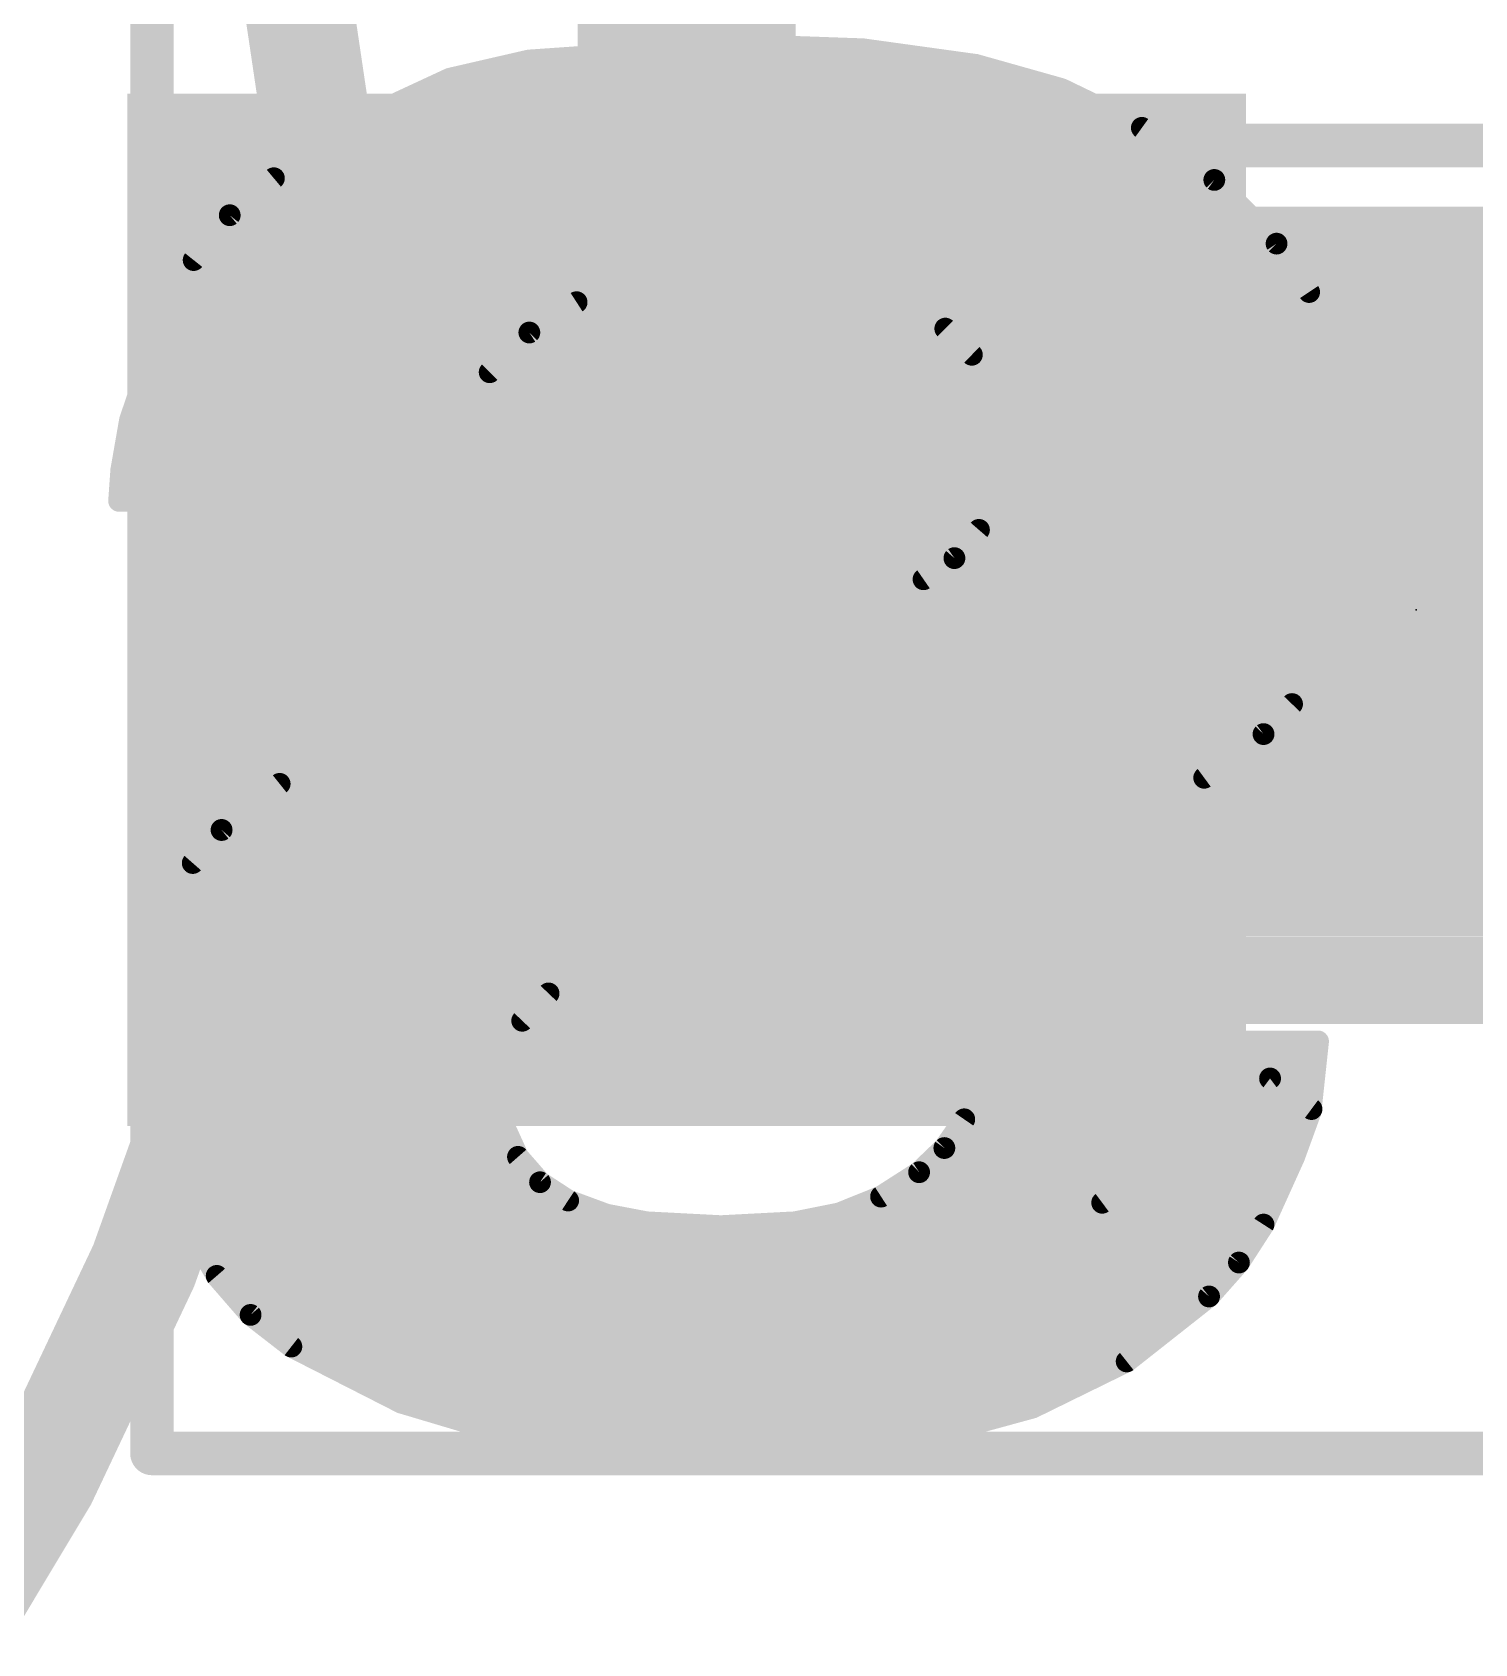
# Model space of a CAD drawing. Extents: x -34 to 73, y -15 to 16.
# Drawn here: x 4.991 to 6.672, y 11.19 to 13.068 of the extents above; entities that cross this region are included whole.
import ezdxf

# ---------------------------------------------------------------- set-up
doc = ezdxf.new("R2010")
doc.units = 0
for name, color, linetype in [('1', 12, 'CONTINUOUS'), ('21', 41, 'CONTINUOUS'), ('22', 40, 'CONTINUOUS'), ('23', 53, 'CONTINUOUS'), ('29', 253, 'CONTINUOUS'), ('31', 253, 'CONTINUOUS'), ('35', 253, 'CONTINUOUS'), ('39', 12, 'CONTINUOUS'), ('51', 53, 'CONTINUOUS')]:
    doc.layers.add(name, color=color, linetype=linetype)

# ---------------------------------------------------------------- blocks, each defined once
blk = doc.blocks.new('RECT')
blk.add_solid([(-0.5, -0.5), (0.5, -0.5), (-0.5, 0.5), (0.5, 0.5)])

msp = doc.modelspace()

# ---------------------------------------------------------------- linework, layer by layer
at = {"layer": '1', "const_width": 0.254}
msp.add_lwpolyline([(5.754, 13.9192), (5.754, 12.3952)], dxfattribs=at)
at = {"layer": '1', "const_width": 0.127}
msp.add_lwpolyline([(5.6905, 12.3952, 1), (5.8175, 12.3952)], format="xyb", dxfattribs=at)
at = {"layer": '22', "const_width": 0.0254}
for points in [[(5.5702, 13.0353), (5.8268, 13.0531)], [(5.8268, 13.0531), (5.9594, 13.0484)], [(5.9594, 13.0484), (6.0909, 13.0302)], [(5.4781, 13.0141), (5.5702, 13.0353)], [(5.5481, 13.0302), (6.0909, 13.0302)], [(6.0909, 13.0302), (6.1909, 13.002)], [(5.3924, 12.9743), (5.4781, 13.0141)], [(5.4581, 13.0048), (6.1808, 13.0048)], [(6.1909, 13.002), (6.2844, 12.9568)], [(5.273, 12.8981), (5.3924, 12.9743)], [(5.4034, 12.9794), (6.2376, 12.9794)], [(5.3606, 12.954), (6.2884, 12.954)], [(6.2844, 12.9568), (6.3688, 12.8962)], [(5.3208, 12.9286), (6.3237, 12.9286)], [(5.0927, 12.5222), (5.8064, 12.8981)], [(5.2215, 12.8551), (5.273, 12.8981)], [(5.281, 12.9032), (6.3591, 12.9032)], [(5.8064, 12.8981), (6.2179, 12.8067)], [(6.3688, 12.8962), (6.4414, 12.8219)], [(5.8166, 12.8803), (5.0927, 12.5222)], [(5.2487, 12.8778), (5.8115, 12.8778)], [(5.7679, 12.8778), (5.8978, 12.8778)], [(6.2103, 12.7914), (5.8166, 12.8803)], [(5.8277, 12.8778), (6.3868, 12.8778)], [(5.1795, 12.8027), (5.2215, 12.8551)], [(5.2194, 12.8524), (5.7602, 12.8524)], [(5.7196, 12.8524), (6.0122, 12.8524)], [(5.9402, 12.8524), (6.4116, 12.8524)], [(5.199, 12.827), (5.7089, 12.827)], [(5.6714, 12.827), (6.1265, 12.827)], [(6.0526, 12.827), (6.4364, 12.827)], [(6.4414, 12.8219), (6.4793, 12.7655)], [(5.1486, 12.7432), (5.1795, 12.8027)], [(5.1789, 12.8016), (5.6575, 12.8016)], [(5.6232, 12.8016), (6.2196, 12.8016)], [(6.1651, 12.8016), (6.455, 12.8016)], [(6.2179, 12.8067), (6.3297, 12.4739)], [(5.1657, 12.7762), (5.6062, 12.7762)], [(5.575, 12.7762), (5.6871, 12.7762)], [(5.6871, 12.7762), (5.6258, 12.7536)], [(5.7455, 12.7838), (5.6871, 12.7762)], [(5.8801, 12.7838), (5.7455, 12.7838)], [(5.9424, 12.7762), (5.8801, 12.7838)], [(5.9423, 12.7762), (6.2281, 12.7762)], [(6.0018, 12.7556), (5.9424, 12.7762)], [(6.3195, 12.4663), (6.2103, 12.7914)], [(6.2154, 12.7762), (6.4721, 12.7762)], [(6.4793, 12.7655), (6.5059, 12.7029)], [(5.1054, 12.6162), (5.1486, 12.7432)], [(5.1525, 12.7508), (5.5548, 12.7508)], [(5.5267, 12.7508), (5.6214, 12.7508)], [(5.6258, 12.7536), (5.5707, 12.7184)], [(6.0554, 12.7229), (6.0018, 12.7556)], [(6.0096, 12.7508), (6.2367, 12.7508)], [(6.2239, 12.7508), (6.4856, 12.7508)], [(5.1425, 12.7254), (5.5035, 12.7254)], [(5.4785, 12.7254), (5.5817, 12.7254)], [(6.0513, 12.7254), (6.2452, 12.7254)], [(6.0863, 12.6924), (6.0554, 12.7229)], [(6.2325, 12.7254), (6.4964, 12.7254)], [(5.5707, 12.7184), (5.5245, 12.6721)], [(6.5059, 12.7029), (6.5202, 12.6365)], [(5.1339, 12.7), (5.4521, 12.7)], [(5.4303, 12.7), (5.5524, 12.7)], [(6.0786, 12.7), (6.2537, 12.7)], [(6.1088, 12.6552), (6.0863, 12.6924)], [(6.241, 12.7), (6.5065, 12.7)], [(5.1253, 12.6746), (5.4008, 12.6746)], [(5.3821, 12.6746), (5.527, 12.6746)], [(5.5245, 12.6721), (5.4974, 12.6281)], [(6.0971, 12.6746), (6.2623, 12.6746)], [(6.2495, 12.6746), (6.512, 12.6746)], [(5.1166, 12.6492), (5.3494, 12.6492)], [(5.3338, 12.6492), (5.5104, 12.6492)], [(6.1214, 12.6136), (6.1088, 12.6552)], [(6.1106, 12.6492), (6.2708, 12.6492)], [(6.2581, 12.6492), (6.5175, 12.6492)], [(5.4974, 12.6281), (5.4818, 12.5789)], [(6.5202, 12.6365), (6.5278, 12.5324)], [(5.0952, 12.5578), (5.1054, 12.6162)], [(5.108, 12.6238), (5.2981, 12.6238)], [(5.2856, 12.6238), (5.496, 12.6238)], [(6.1183, 12.6238), (6.2793, 12.6238)], [(6.1232, 12.57), (6.1214, 12.6136)], [(6.2666, 12.6238), (6.5211, 12.6238)], [(5.1023, 12.5984), (5.2467, 12.5984)], [(5.2374, 12.5984), (5.488, 12.5984)], [(6.122, 12.5984), (6.2879, 12.5984)], [(6.2751, 12.5984), (6.523, 12.5984)], [(5.0979, 12.573), (5.1954, 12.573)], [(5.1892, 12.573), (5.4815, 12.573)], [(5.4818, 12.5789), (5.4788, 12.5273)], [(6.1141, 12.5274), (6.1232, 12.57)], [(6.1231, 12.573), (6.2964, 12.573)], [(6.2837, 12.573), (6.5248, 12.573)], [(5.0927, 12.5222), (5.0952, 12.5578)], [(5.0945, 12.5476), (5.144, 12.5476)], [(5.1409, 12.5476), (5.48, 12.5476)], [(6.1185, 12.5476), (6.3049, 12.5476)], [(6.2922, 12.5476), (6.5267, 12.5476)], [(6.5278, 12.5324), (6.5184, 12.4269)], [(5.4788, 12.5222), (5.0927, 12.5222)], [(5.0927, 12.5222), (5.4788, 12.5222)], [(5.4788, 12.5273), (5.4788, 12.5222)], [(6.0946, 12.4884), (6.1141, 12.5274)], [(6.1115, 12.5222), (6.3135, 12.5222)], [(6.3007, 12.5222), (6.5269, 12.5222)], [(6.0988, 12.4968), (6.322, 12.4968)], [(6.3093, 12.4968), (6.5246, 12.4968)], [(6.066, 12.4555), (6.0946, 12.4884)], [(5.8953, 12.2352), (6.3195, 12.4663)], [(6.0799, 12.4714), (6.3284, 12.4714)], [(6.3297, 12.4739), (6.3119, 12.4384)], [(6.3178, 12.4714), (6.5224, 12.4714)], [(6.3119, 12.4384), (5.4864, 11.9583)], [(6.03, 12.4308), (6.066, 12.4555)], [(6.0522, 12.446), (6.3157, 12.446)], [(6.2822, 12.446), (6.5201, 12.446)], [(5.9173, 12.3829), (6.03, 12.4308)], [(6.006, 12.4206), (6.2813, 12.4206)], [(6.2356, 12.4206), (6.5162, 12.4206)], [(6.5184, 12.4269), (6.4846, 12.3266)], [(5.7988, 12.352), (5.9173, 12.3829)], [(5.9462, 12.3952), (6.2376, 12.3952)], [(6.189, 12.3952), (6.5077, 12.3952)], [(5.867, 12.3698), (6.1939, 12.3698)], [(6.1424, 12.3698), (6.4991, 12.3698)], [(5.4356, 12.2657), (5.7988, 12.352)], [(5.7668, 12.3444), (6.1503, 12.3444)], [(6.0957, 12.3444), (6.4906, 12.3444)], [(6.4846, 12.3266), (6.4594, 12.2854)], [(5.6599, 12.319), (6.1066, 12.319)], [(6.0491, 12.319), (6.48, 12.319)], [(5.553, 12.2936), (6.0629, 12.2936)], [(6.0025, 12.2936), (6.4644, 12.2936)], [(6.4594, 12.2854), (6.4262, 12.2504)], [(5.3548, 12.2351), (5.4356, 12.2657)], [(5.4461, 12.2682), (6.0193, 12.2682)], [(5.9559, 12.2682), (6.4431, 12.2682)], [(6.4262, 12.2504), (6.3571, 12.1995)], [(5.2797, 12.1925), (5.3548, 12.2351)], [(5.3751, 12.2428), (5.9756, 12.2428)], [(5.4559, 11.9736), (5.8953, 12.2352)], [(5.9093, 12.2428), (6.4159, 12.2428)], [(5.3236, 12.2174), (5.9319, 12.2174)], [(5.8654, 12.2174), (6.3814, 12.2174)], [(6.3571, 12.1995), (6.2814, 12.159)], [(5.2121, 12.1387), (5.2797, 12.1925)], [(5.2791, 12.192), (5.8882, 12.192)], [(5.8227, 12.192), (6.343, 12.192)], [(5.2472, 12.1666), (5.8446, 12.1666)], [(5.7801, 12.1666), (6.2956, 12.1666)], [(6.2814, 12.159), (6.1159, 12.098)], [(5.1785, 12.1002), (5.2121, 12.1387)], [(5.2152, 12.1412), (5.8009, 12.1412)], [(5.7374, 12.1412), (6.2331, 12.1412)], [(5.1535, 12.0555), (5.1785, 12.1002)], [(5.1921, 12.1158), (5.7572, 12.1158)], [(5.6947, 12.1158), (6.1641, 12.1158)], [(5.173, 12.0904), (5.7135, 12.0904)], [(5.6521, 12.0904), (6.0814, 12.0904)], [(6.1159, 12.098), (5.9436, 12.0599)], [(5.1588, 12.065), (5.6699, 12.065)], [(5.6094, 12.065), (5.9667, 12.065)], [(5.1384, 12.0066), (5.1535, 12.0555)], [(5.9436, 12.0599), (5.7404, 12.0193)], [(5.1486, 12.0396), (5.6262, 12.0396)], [(5.5668, 12.0396), (5.842, 12.0396)], [(5.1278, 11.893), (5.1384, 12.0066)], [(5.1408, 12.0142), (5.5825, 12.0142)], [(5.5241, 12.0142), (5.7263, 12.0142)], [(5.7404, 12.0193), (5.6631, 11.9913)], [(5.1367, 11.9888), (5.5388, 11.9888)], [(5.4814, 11.9888), (5.659, 11.9888)], [(5.6631, 11.9913), (5.5931, 11.9482)], [(5.4026, 11.6688), (5.4559, 11.9736)], [(5.1344, 11.9634), (5.4952, 11.9634)], [(5.4864, 11.9583), (5.4381, 11.684)], [(5.4541, 11.9634), (5.6178, 11.9634)], [(5.132, 11.938), (5.4828, 11.938)], [(5.4497, 11.938), (5.5833, 11.938)], [(5.5931, 11.9482), (5.5624, 11.9164)], [(5.1296, 11.9126), (5.4784, 11.9126)], [(5.4452, 11.9126), (5.5605, 11.9126)], [(5.5624, 11.9164), (5.5423, 11.877)], [(5.1407, 11.7796), (5.1278, 11.893)], [(5.1285, 11.8872), (5.4739, 11.8872)], [(5.4408, 11.8872), (5.5475, 11.8872)], [(5.5423, 11.877), (5.5352, 11.8363)], [(6.0995, 11.8653), (6.1011, 11.8923)], [(6.1008, 11.8872), (6.4892, 11.8872)], [(6.1011, 11.8923), (6.4897, 11.8923)], [(6.4897, 11.8923), (6.4821, 11.8212)], [(5.1314, 11.8618), (5.4694, 11.8618)], [(5.4363, 11.8618), (5.5396, 11.8618)], [(6.0935, 11.8389), (6.0995, 11.8653)], [(6.0987, 11.8618), (6.4864, 11.8618)], [(6.0775, 11.8015), (6.0935, 11.8389)], [(6.2382, 11.7043), (6.4338, 11.8491)], [(6.4338, 11.8491), (6.4821, 11.8135)], [(5.1343, 11.8364), (5.4649, 11.8364)], [(5.4319, 11.8364), (5.5352, 11.8364)], [(5.5352, 11.8363), (5.5404, 11.7953)], [(6.0924, 11.8364), (6.4837, 11.8364)], [(6.4821, 11.8212), (6.2763, 11.6916)], [(6.4166, 11.8364), (6.451, 11.8364)], [(5.1371, 11.811), (5.4605, 11.811)], [(5.4275, 11.811), (5.5384, 11.811)], [(6.0543, 11.7681), (6.0775, 11.8015)], [(6.0815, 11.811), (6.4659, 11.811)], [(6.3823, 11.811), (6.4812, 11.811)], [(6.4821, 11.8135), (6.4618, 11.7577)], [(5.14, 11.7856), (5.456, 11.7856)], [(5.423, 11.7856), (5.5448, 11.7856)], [(5.5404, 11.7953), (5.5575, 11.7577)], [(6.0664, 11.7856), (6.4256, 11.7856)], [(6.348, 11.7856), (6.472, 11.7856)], [(5.1765, 11.6713), (5.1407, 11.7796)], [(6.0249, 11.7399), (6.0543, 11.7681)], [(5.1471, 11.7602), (5.4515, 11.7602)], [(5.4186, 11.7602), (5.5564, 11.7602)], [(5.5575, 11.7577), (5.5832, 11.7282)], [(6.0461, 11.7602), (6.3852, 11.7602)], [(6.3137, 11.7602), (6.4627, 11.7602)], [(6.4618, 11.7577), (6.4262, 11.6789)], [(5.1555, 11.7348), (5.447, 11.7348)], [(5.4141, 11.7348), (5.5774, 11.7348)], [(5.5832, 11.7282), (5.6159, 11.7069)], [(5.9806, 11.7115), (6.0249, 11.7399)], [(6.0169, 11.7348), (6.3449, 11.7348)], [(6.2794, 11.7348), (6.4515, 11.7348)], [(5.1639, 11.7094), (5.4426, 11.7094)], [(5.4097, 11.7094), (5.6121, 11.7094)], [(5.6159, 11.7069), (5.6606, 11.6904)], [(5.9317, 11.6918), (5.9806, 11.7115)], [(5.9754, 11.7094), (6.3046, 11.7094)], [(6.2451, 11.7094), (6.44, 11.7094)], [(5.6606, 11.6904), (5.7074, 11.6815)], [(5.8166, 11.5697), (6.2382, 11.7043)], [(6.2763, 11.6916), (5.8217, 11.5595)], [(5.8801, 11.6815), (5.9317, 11.6918)], [(5.1723, 11.684), (5.4381, 11.684)], [(5.2064, 11.6191), (5.1765, 11.6713)], [(5.8217, 11.5595), (5.4026, 11.6688)], [(5.4053, 11.684), (5.6942, 11.684)], [(5.4381, 11.684), (5.8166, 11.5697)], [(5.7074, 11.6815), (5.7938, 11.677)], [(5.7938, 11.677), (5.8801, 11.6815)], [(5.8926, 11.684), (6.2501, 11.684)], [(6.1746, 11.684), (6.4285, 11.684)], [(6.4262, 11.6789), (6.3976, 11.6346)], [(5.1838, 11.6586), (5.5222, 11.6586)], [(5.4417, 11.6586), (6.1627, 11.6586)], [(6.0951, 11.6586), (6.4131, 11.6586)], [(5.1983, 11.6332), (5.6063, 11.6332)], [(5.5391, 11.6332), (6.0753, 11.6332)], [(6.0155, 11.6332), (6.3963, 11.6332)], [(6.3976, 11.6346), (6.3627, 11.5951)], [(5.2459, 11.5736), (5.2064, 11.6191)], [(5.2162, 11.6078), (5.6904, 11.6078)], [(5.6365, 11.6078), (5.9879, 11.6078)], [(5.9359, 11.6078), (6.3739, 11.6078)], [(6.3627, 11.5951), (6.2667, 11.5194)], [(5.2382, 11.5824), (5.7745, 11.5824)], [(5.7339, 11.5824), (5.9005, 11.5824)], [(5.8564, 11.5824), (6.3466, 11.5824)], [(5.2934, 11.5367), (5.2459, 11.5736)], [(5.2673, 11.557), (6.3144, 11.557)], [(5.4215, 11.4714), (5.2934, 11.5367)], [(5.3034, 11.5316), (6.2822, 11.5316)], [(6.2667, 11.5194), (6.157, 11.4656)], [(5.3532, 11.5062), (6.2398, 11.5062)], [(5.403, 11.4808), (6.188, 11.4808)], [(5.5593, 11.4303), (5.4215, 11.4714)], [(6.157, 11.4656), (6.0219, 11.4287)], [(5.475, 11.4554), (6.1196, 11.4554)], [(5.7023, 11.4148), (5.5593, 11.4303)], [(5.5619, 11.43), (6.0266, 11.43)], [(6.0219, 11.4287), (5.8826, 11.4148)], [(5.8826, 11.4148), (5.7023, 11.4148)]]:
    msp.add_lwpolyline(points, dxfattribs=at)
at = {"layer": '22', "const_width": 0.0127}
for points in [[(5.827, 13.0594, 1), (5.8266, 13.0468)], [(5.8272, 13.0468, 1), (5.8264, 13.0594)], [(5.9603, 13.0547, 1), (5.9586, 13.0421)], [(5.9592, 13.0421, 1), (5.9597, 13.0548)], [(5.5481, 13.0366, 1), (5.5481, 13.0239)], [(5.5698, 13.0416, 1), (5.5706, 13.029)], [(5.5716, 13.0291, 1), (5.5688, 13.0415)], [(6.0926, 13.0363, 1), (6.0892, 13.0241)], [(6.09, 13.0239, 1), (6.0918, 13.0365)], [(6.0909, 13.0239, 1), (6.0909, 13.0366)], [(5.4581, 13.0112, 1), (5.4581, 12.9985)], [(5.4767, 13.0203, 1), (5.4795, 13.0079)], [(5.4808, 13.0083, 1), (5.4754, 13.0198)], [(6.1808, 12.9985, 1), (6.1808, 13.0112)], [(6.1936, 13.0077, 1), (6.1881, 12.9962)], [(6.1891, 12.9958, 1), (6.1926, 13.0081)], [(5.3897, 12.9801, 1), (5.3951, 12.9685)], [(5.3958, 12.9689, 1), (5.389, 12.9797)], [(5.4034, 12.9857, 1), (5.4034, 12.9731)], [(6.2376, 12.9731, 1), (6.2376, 12.9857)], [(5.3606, 12.9604, 1), (5.3606, 12.9477)], [(6.2881, 12.962, 1), (6.2807, 12.9517)], [(6.2817, 12.9511, 1), (6.2872, 12.9626)], [(6.2884, 12.9477, 1), (6.2884, 12.9604)], [(5.3208, 12.935, 1), (5.3208, 12.9223)], [(6.3237, 12.9223, 1), (6.3237, 12.935)], [(5.2696, 12.9035, 1), (5.2764, 12.8927)], [(5.2771, 12.8932, 1), (5.2689, 12.903)], [(5.281, 12.9095, 1), (5.281, 12.8969)], [(5.8078, 12.9043, 1), (5.805, 12.8919)], [(5.8094, 12.8925, 1), (5.8034, 12.9037)], [(6.3591, 12.8969, 1), (6.3591, 12.9095)], [(6.3733, 12.9006, 1), (6.3643, 12.8918)], [(6.3651, 12.891, 1), (6.3725, 12.9014)], [(5.2487, 12.8841, 1), (5.2487, 12.8715)], [(5.7679, 12.8841, 1), (5.7679, 12.8715)], [(5.818, 12.8865, 1), (5.8152, 12.8741)], [(5.8115, 12.8715, 1), (5.8115, 12.8841)], [(5.8194, 12.8746, 1), (5.8138, 12.886)], [(5.8277, 12.8841, 1), (5.8277, 12.8715)], [(5.8978, 12.8715, 1), (5.8978, 12.8841)], [(6.3868, 12.8715, 1), (6.3868, 12.8841)], [(5.2194, 12.8588, 1), (5.2194, 12.8461)], [(5.2175, 12.8599, 1), (5.2256, 12.8502)], [(5.2265, 12.8511, 1), (5.2166, 12.859)], [(5.7196, 12.8588, 1), (5.7196, 12.8461)], [(5.7602, 12.8461, 1), (5.7602, 12.8588)], [(5.9402, 12.8588, 1), (5.9402, 12.8461)], [(6.0122, 12.8461, 1), (6.0122, 12.8588)], [(6.4116, 12.8461, 1), (6.4116, 12.8588)], [(5.199, 12.8333, 1), (5.199, 12.8207)], [(5.6714, 12.8333, 1), (5.6714, 12.8207)], [(5.7089, 12.8207, 1), (5.7089, 12.8333)], [(6.0526, 12.8333, 1), (6.0526, 12.8207)], [(6.1265, 12.8207, 1), (6.1265, 12.8333)], [(6.4467, 12.8254, 1), (6.4361, 12.8184)], [(6.4364, 12.8207, 1), (6.4364, 12.8333)], [(6.4369, 12.8175, 1), (6.4459, 12.8263)], [(5.1789, 12.8079, 1), (5.1789, 12.7953)], [(5.1746, 12.8067, 1), (5.1845, 12.7988)], [(5.1852, 12.7998, 1), (5.1739, 12.8057)], [(5.6232, 12.8079, 1), (5.6232, 12.7953)], [(5.6575, 12.7953, 1), (5.6575, 12.8079)], [(6.1651, 12.8079, 1), (6.1651, 12.7953)], [(6.2239, 12.8087, 1), (6.2119, 12.8047)], [(6.2165, 12.8005, 1), (6.2193, 12.8129)], [(6.2196, 12.7953, 1), (6.2196, 12.8079)], [(6.455, 12.7953, 1), (6.455, 12.8079)], [(5.1657, 12.7826, 1), (5.1657, 12.7699)], [(5.575, 12.7826, 1), (5.575, 12.7699)], [(5.6062, 12.7699, 1), (5.6062, 12.7826)], [(5.6863, 12.7825, 1), (5.6879, 12.7699)], [(5.6893, 12.7702, 1), (5.6849, 12.7822)], [(5.6871, 12.7699, 1), (5.6871, 12.7826)], [(5.7455, 12.7902, 1), (5.7455, 12.7775)], [(5.7463, 12.7775, 1), (5.7447, 12.7901)], [(5.8809, 12.7901, 1), (5.8793, 12.7775)], [(5.8801, 12.7775, 1), (5.8801, 12.7902)], [(5.9423, 12.7826, 1), (5.9423, 12.7699)], [(5.9445, 12.7822, 1), (5.9404, 12.7702)], [(5.9417, 12.7699, 1), (5.9432, 12.7825)], [(6.2163, 12.7934, 1), (6.2043, 12.7894)], [(6.2089, 12.7852, 1), (6.2117, 12.7976)], [(6.2154, 12.7826, 1), (6.2154, 12.7699)], [(6.2281, 12.7699, 1), (6.2281, 12.7826)], [(6.4721, 12.7699, 1), (6.4721, 12.7826)], [(6.4852, 12.768, 1), (6.4735, 12.763)], [(6.4741, 12.762, 1), (6.4846, 12.769)], [(5.143, 12.7461, 1), (5.1542, 12.7403)], [(5.1546, 12.7412, 1), (5.1426, 12.7452)], [(5.1525, 12.7571, 1), (5.1525, 12.7445)], [(5.5267, 12.7571, 1), (5.5267, 12.7445)], [(5.5548, 12.7445, 1), (5.5548, 12.7571)], [(5.6236, 12.7596, 1), (5.6279, 12.7477)], [(5.6214, 12.7445, 1), (5.6214, 12.7571)], [(5.6292, 12.7483, 1), (5.6223, 12.759)], [(6.0051, 12.761, 1), (5.9985, 12.7501)], [(5.9997, 12.7496, 1), (6.0038, 12.7616)], [(6.0096, 12.7571, 1), (6.0096, 12.7445)], [(6.2239, 12.7571, 1), (6.2239, 12.7445)], [(6.2367, 12.7445, 1), (6.2367, 12.7571)], [(6.4856, 12.7445, 1), (6.4856, 12.7571)], [(5.1425, 12.7317, 1), (5.1425, 12.7191)], [(5.4785, 12.7317, 1), (5.4785, 12.7191)], [(5.5035, 12.7191, 1), (5.5035, 12.7317)], [(5.5817, 12.7191, 1), (5.5817, 12.7317)], [(6.0513, 12.7317, 1), (6.0513, 12.7191)], [(6.0599, 12.7274, 1), (6.0509, 12.7184)], [(6.0521, 12.7175, 1), (6.0587, 12.7283)], [(6.2325, 12.7317, 1), (6.2325, 12.7191)], [(6.2452, 12.7191, 1), (6.2452, 12.7317)], [(6.4964, 12.7191, 1), (6.4964, 12.7317)], [(5.5673, 12.7237, 1), (5.5741, 12.713)], [(5.5752, 12.7139, 1), (5.5662, 12.7228)], [(6.5121, 12.7043, 1), (6.4997, 12.7016)], [(5.1339, 12.7064, 1), (5.1339, 12.6937)], [(5.4303, 12.7064, 1), (5.4303, 12.6937)], [(5.4521, 12.6937, 1), (5.4521, 12.7064)], [(5.5524, 12.6937, 1), (5.5524, 12.7064)], [(6.0786, 12.7064, 1), (6.0786, 12.6937)], [(6.0918, 12.6957, 1), (6.0809, 12.6891)], [(6.0819, 12.6879, 1), (6.0908, 12.6969)], [(6.241, 12.7064, 1), (6.241, 12.6937)], [(6.2537, 12.6937, 1), (6.2537, 12.7064)], [(6.5001, 12.7005, 1), (6.5118, 12.7054)], [(6.5065, 12.6937, 1), (6.5065, 12.7064)], [(5.1253, 12.6809, 1), (5.1253, 12.6683)], [(5.3821, 12.6809, 1), (5.3821, 12.6683)], [(5.4008, 12.6683, 1), (5.4008, 12.6809)], [(5.52, 12.6766, 1), (5.529, 12.6676)], [(5.5299, 12.6688, 1), (5.5191, 12.6754)], [(5.527, 12.6683, 1), (5.527, 12.6809)], [(6.0971, 12.6809, 1), (6.0971, 12.6683)], [(6.2495, 12.6809, 1), (6.2495, 12.6683)], [(6.2623, 12.6683, 1), (6.2623, 12.6809)], [(6.512, 12.6683, 1), (6.512, 12.6809)], [(5.1166, 12.6555, 1), (5.1166, 12.6429)], [(5.3338, 12.6555, 1), (5.3338, 12.6429)], [(5.3494, 12.6429, 1), (5.3494, 12.6555)], [(5.5104, 12.6429, 1), (5.5104, 12.6555)], [(6.1149, 12.657, 1), (6.1027, 12.6533)], [(6.1034, 12.6519, 1), (6.1142, 12.6585)], [(6.1106, 12.6555, 1), (6.1106, 12.6429)], [(6.2581, 12.6555, 1), (6.2581, 12.6429)], [(6.2708, 12.6429, 1), (6.2708, 12.6555)], [(6.5175, 12.6429, 1), (6.5175, 12.6555)], [(5.5034, 12.6262, 1), (5.4913, 12.63)], [(6.5265, 12.637, 1), (6.5139, 12.636)], [(6.514, 12.6352, 1), (6.5264, 12.6378)], [(5.1117, 12.6151, 1), (5.0991, 12.6173)], [(5.0994, 12.6182, 1), (5.1114, 12.6142)], [(5.108, 12.6302, 1), (5.108, 12.6175)], [(5.2856, 12.6302, 1), (5.2856, 12.6175)], [(5.2981, 12.6175, 1), (5.2981, 12.6302)], [(5.492, 12.6315, 1), (5.5028, 12.6248)], [(5.496, 12.6175, 1), (5.496, 12.6302)], [(6.1183, 12.6302, 1), (6.1183, 12.6175)], [(6.1277, 12.6139, 1), (6.1151, 12.6133)], [(6.1153, 12.6118, 1), (6.1275, 12.6154)], [(6.2666, 12.6302, 1), (6.2666, 12.6175)], [(6.2793, 12.6175, 1), (6.2793, 12.6302)], [(6.5211, 12.6175, 1), (6.5211, 12.6302)], [(5.1023, 12.6047, 1), (5.1023, 12.5921)], [(5.2374, 12.6047, 1), (5.2374, 12.5921)], [(5.2467, 12.5921, 1), (5.2467, 12.6047)], [(5.488, 12.5921, 1), (5.488, 12.6047)], [(6.122, 12.6047, 1), (6.122, 12.5921)], [(6.2751, 12.6047, 1), (6.2751, 12.5921)], [(6.2879, 12.5921, 1), (6.2879, 12.6047)], [(6.523, 12.5921, 1), (6.523, 12.6047)], [(5.0979, 12.5793, 1), (5.0979, 12.5667)], [(5.1892, 12.5793, 1), (5.1892, 12.5667)], [(5.1954, 12.5667, 1), (5.1954, 12.5793)], [(5.4882, 12.5785, 1), (5.4755, 12.5792)], [(5.4758, 12.5808, 1), (5.4879, 12.577)], [(5.4815, 12.5667, 1), (5.4815, 12.5793)], [(6.1231, 12.5793, 1), (6.1231, 12.5667)], [(6.1295, 12.5687, 1), (6.117, 12.5713)], [(6.2837, 12.5793, 1), (6.2837, 12.5667)], [(6.2964, 12.5667, 1), (6.2964, 12.5793)], [(6.5248, 12.5667, 1), (6.5248, 12.5793)], [(5.1015, 12.5574, 1), (5.0889, 12.5582)], [(5.0889, 12.5589, 1), (5.1015, 12.5567)], [(6.1169, 12.5698, 1), (6.1296, 12.5703)], [(5.0945, 12.554, 1), (5.0945, 12.5413)], [(5.1409, 12.554, 1), (5.1409, 12.5413)], [(5.144, 12.5413, 1), (5.144, 12.554)], [(5.48, 12.5413, 1), (5.48, 12.554)], [(6.1185, 12.554, 1), (6.1185, 12.5413)], [(6.2922, 12.554, 1), (6.2922, 12.5413)], [(6.3049, 12.5413, 1), (6.3049, 12.554)], [(6.5341, 12.5318, 1), (6.5215, 12.533)], [(6.5267, 12.5413, 1), (6.5267, 12.554)], [(5.0927, 12.5285, 1), (5.0927, 12.5159)], [(5.0927, 12.5285, 1), (5.0927, 12.5159)], [(5.0899, 12.5279, 1), (5.0955, 12.5165)], [(5.0897, 12.5278, 1), (5.0957, 12.5166)], [(5.0864, 12.5226, 1), (5.099, 12.5218)], [(5.4852, 12.5273, 1), (5.4725, 12.5273)], [(5.4725, 12.5277, 1), (5.4851, 12.5269)], [(5.4725, 12.5222, 1), (5.4852, 12.5222)], [(5.4788, 12.5159, 1), (5.4788, 12.5285)], [(5.4788, 12.5159, 1), (5.4788, 12.5285)], [(6.1115, 12.5285, 1), (6.1115, 12.5159)], [(6.1079, 12.5287, 1), (6.1203, 12.526)], [(6.1198, 12.5245, 1), (6.1084, 12.5302)], [(6.3007, 12.5285, 1), (6.3007, 12.5159)], [(6.3135, 12.5159, 1), (6.3135, 12.5285)], [(6.5215, 12.5319, 1), (6.5341, 12.5329)], [(6.5269, 12.5159, 1), (6.5269, 12.5285)], [(6.0988, 12.5031, 1), (6.0988, 12.4905)], [(6.3093, 12.5031, 1), (6.3093, 12.4905)], [(6.322, 12.4905, 1), (6.322, 12.5031)], [(6.5246, 12.4905, 1), (6.5246, 12.5031)], [(6.0889, 12.4912, 1), (6.1003, 12.4855)], [(6.0994, 12.4842, 1), (6.0898, 12.4925)], [(6.0799, 12.4778, 1), (6.0799, 12.4651)], [(6.3178, 12.4778, 1), (6.3178, 12.4651)], [(6.3135, 12.4643, 1), (6.3255, 12.4683)], [(6.3225, 12.4607, 1), (6.3165, 12.4719)], [(6.3237, 12.4719, 1), (6.3357, 12.4759)], [(6.3354, 12.4711, 1), (6.324, 12.4767)], [(6.3284, 12.4651, 1), (6.3284, 12.4778)], [(6.5224, 12.4651, 1), (6.5224, 12.4778)], [(6.0522, 12.4523, 1), (6.0522, 12.4397)], [(6.0612, 12.4596, 1), (6.0708, 12.4513)], [(6.0696, 12.4502, 1), (6.0624, 12.4607)], [(6.2822, 12.4523, 1), (6.2822, 12.4397)], [(6.3151, 12.4329, 1), (6.3087, 12.4439)], [(6.3157, 12.4397, 1), (6.3157, 12.4523)], [(6.5201, 12.4397, 1), (6.5201, 12.4523)], [(6.006, 12.4269, 1), (6.006, 12.4143)], [(6.0264, 12.436, 1), (6.0336, 12.4256)], [(6.0325, 12.425, 1), (6.0275, 12.4366)], [(6.2356, 12.4269, 1), (6.2356, 12.4143)], [(6.2813, 12.4143, 1), (6.2813, 12.4269)], [(6.3062, 12.4412, 1), (6.3176, 12.4356)], [(6.5121, 12.4275, 1), (6.5247, 12.4264)], [(6.5244, 12.4249, 1), (6.5124, 12.429)], [(6.5162, 12.4143, 1), (6.5162, 12.4269)], [(5.9148, 12.3888, 1), (5.9198, 12.3771)], [(5.9189, 12.3768, 1), (5.9157, 12.3891)], [(5.9462, 12.4016, 1), (5.9462, 12.3889)], [(6.189, 12.4016, 1), (6.189, 12.3889)], [(6.2376, 12.3889, 1), (6.2376, 12.4016)], [(6.5077, 12.3889, 1), (6.5077, 12.4016)], [(5.867, 12.3762, 1), (5.867, 12.3635)], [(6.1424, 12.3762, 1), (6.1424, 12.3635)], [(6.1939, 12.3635, 1), (6.1939, 12.3762)], [(6.4991, 12.3635, 1), (6.4991, 12.3762)], [(5.7668, 12.3507, 1), (5.7668, 12.3381)], [(5.7972, 12.3581, 1), (5.8004, 12.3459)], [(5.8003, 12.3458, 1), (5.7973, 12.3582)], [(6.0957, 12.3507, 1), (6.0957, 12.3381)], [(6.1503, 12.3381, 1), (6.1503, 12.3507)], [(6.4906, 12.3381, 1), (6.4906, 12.3507)], [(6.49, 12.3233, 1), (6.4792, 12.3299)], [(5.6599, 12.3254, 1), (5.6599, 12.3127)], [(6.0491, 12.3254, 1), (6.0491, 12.3127)], [(6.1066, 12.3127, 1), (6.1066, 12.3254)], [(6.4786, 12.3286, 1), (6.4906, 12.3246)], [(6.48, 12.3127, 1), (6.48, 12.3254)], [(5.553, 12.3, 1), (5.553, 12.2873)], [(6.0025, 12.3, 1), (6.0025, 12.2873)], [(6.0629, 12.2873, 1), (6.0629, 12.3)], [(6.4644, 12.2873, 1), (6.4644, 12.3)], [(6.454, 12.2887, 1), (6.4649, 12.2821)], [(6.464, 12.281, 1), (6.4548, 12.2898)], [(5.4341, 12.2719, 1), (5.4371, 12.2595)], [(5.4378, 12.2598, 1), (5.4334, 12.2716)], [(5.4461, 12.2745, 1), (5.4461, 12.2619)], [(5.9559, 12.2745, 1), (5.9559, 12.2619)], [(6.0193, 12.2619, 1), (6.0193, 12.2745)], [(6.43, 12.2453, 1), (6.4224, 12.2555)], [(6.4431, 12.2619, 1), (6.4431, 12.2745)], [(5.3526, 12.2411, 1), (5.3571, 12.2292)], [(5.3579, 12.2296, 1), (5.3517, 12.2407)], [(5.3751, 12.2492, 1), (5.3751, 12.2365)], [(5.8923, 12.2408, 1), (5.8983, 12.2296)], [(5.8985, 12.2297, 1), (5.8921, 12.2407)], [(5.9093, 12.2492, 1), (5.9093, 12.2365)], [(5.9756, 12.2365, 1), (5.9756, 12.2492)], [(6.4159, 12.2365, 1), (6.4159, 12.2492)], [(6.4216, 12.2548, 1), (6.4308, 12.246)], [(5.3236, 12.2238, 1), (5.3236, 12.2111)], [(5.8654, 12.2238, 1), (5.8654, 12.2111)], [(5.9319, 12.2111, 1), (5.9319, 12.2238)], [(6.3814, 12.2111, 1), (6.3814, 12.2238)], [(6.3533, 12.2046, 1), (6.3608, 12.1944)], [(6.3601, 12.1939, 1), (6.3541, 12.2051)], [(5.2791, 12.1983, 1), (5.2791, 12.1857)], [(5.2766, 12.198, 1), (5.2828, 12.1869)], [(5.2837, 12.1875, 1), (5.2758, 12.1974)], [(5.8227, 12.1983, 1), (5.8227, 12.1857)], [(5.8882, 12.1857, 1), (5.8882, 12.1983)], [(6.343, 12.1857, 1), (6.343, 12.1983)], [(5.2472, 12.173, 1), (5.2472, 12.1603)], [(5.7801, 12.173, 1), (5.7801, 12.1603)], [(5.8446, 12.1603, 1), (5.8446, 12.173)], [(6.2784, 12.1646, 1), (6.2844, 12.1534)], [(6.2836, 12.153, 1), (6.2792, 12.165)], [(6.2956, 12.1603, 1), (6.2956, 12.173)], [(5.2081, 12.1437, 1), (5.2161, 12.1337)], [(5.2169, 12.1345, 1), (5.2073, 12.1429)], [(5.2152, 12.1476, 1), (5.2152, 12.1349)], [(5.7374, 12.1476, 1), (5.7374, 12.1349)], [(5.8009, 12.1349, 1), (5.8009, 12.1476)], [(6.2331, 12.1349, 1), (6.2331, 12.1476)], [(5.184, 12.0971, 1), (5.1729, 12.1032)], [(5.1921, 12.1221, 1), (5.1921, 12.1095)], [(5.6947, 12.1221, 1), (5.6947, 12.1095)], [(5.7572, 12.1095, 1), (5.7572, 12.1221)], [(6.1641, 12.1095, 1), (6.1641, 12.1221)], [(5.173, 12.0968, 1), (5.173, 12.0841)], [(5.1737, 12.1043, 1), (5.1832, 12.096)], [(5.6521, 12.0968, 1), (5.6521, 12.0841)], [(5.7135, 12.0841, 1), (5.7135, 12.0968)], [(6.0814, 12.0841, 1), (6.0814, 12.0968)], [(6.1137, 12.104, 1), (6.118, 12.0921)], [(6.1172, 12.0918, 1), (6.1145, 12.1042)], [(5.1588, 12.0714, 1), (5.1588, 12.0587)], [(5.6094, 12.0714, 1), (5.6094, 12.0587)], [(5.6699, 12.0587, 1), (5.6699, 12.0714)], [(5.9667, 12.0587, 1), (5.9667, 12.0714)], [(5.148, 12.0586, 1), (5.1591, 12.0524)], [(5.1596, 12.0536, 1), (5.1475, 12.0574)], [(5.9422, 12.0661, 1), (5.945, 12.0537)], [(5.9448, 12.0537, 1), (5.9424, 12.0661)], [(5.1486, 12.0459, 1), (5.1486, 12.0333)], [(5.5668, 12.0459, 1), (5.5668, 12.0333)], [(5.6262, 12.0333, 1), (5.6262, 12.0459)], [(5.842, 12.0333, 1), (5.842, 12.0459)], [(5.1447, 12.006, 1), (5.1321, 12.0072)], [(5.1408, 12.0206, 1), (5.1408, 12.0079)], [(5.5241, 12.0206, 1), (5.5241, 12.0079)], [(5.5825, 12.0079, 1), (5.5825, 12.0206)], [(5.7263, 12.0079, 1), (5.7263, 12.0206)], [(5.7392, 12.0255, 1), (5.7416, 12.0131)], [(5.7426, 12.0133, 1), (5.7382, 12.0253)], [(5.1367, 11.9952, 1), (5.1367, 11.9825)], [(5.1323, 12.0085, 1), (5.1445, 12.0047)], [(5.4814, 11.9952, 1), (5.4814, 11.9825)], [(5.5388, 11.9825, 1), (5.5388, 11.9952)], [(5.6609, 11.9973, 1), (5.6652, 11.9854)], [(5.659, 11.9825, 1), (5.659, 11.9952)], [(5.6664, 11.9859, 1), (5.6598, 11.9967)], [(5.4622, 11.9725, 1), (5.4496, 11.9747)], [(5.4527, 11.9791, 1), (5.4591, 11.9681)], [(5.1344, 11.9697, 1), (5.1344, 11.9571)], [(5.4541, 11.9697, 1), (5.4541, 11.9571)], [(5.4927, 11.9572, 1), (5.4801, 11.9594)], [(5.4832, 11.9638, 1), (5.4896, 11.9528)], [(5.4952, 11.9571, 1), (5.4952, 11.9697)], [(5.6178, 11.9571, 1), (5.6178, 11.9697)], [(5.132, 11.9444, 1), (5.132, 11.9317)], [(5.4497, 11.9444, 1), (5.4497, 11.9317)], [(5.4828, 11.9317, 1), (5.4828, 11.9444)], [(5.5833, 11.9317, 1), (5.5833, 11.9444)], [(5.5898, 11.9536, 1), (5.5964, 11.9428)], [(5.5977, 11.9438, 1), (5.5885, 11.9526)], [(5.1296, 11.919, 1), (5.1296, 11.9063)], [(5.4452, 11.919, 1), (5.4452, 11.9063)], [(5.4784, 11.9063, 1), (5.4784, 11.919)], [(5.5578, 11.9208, 1), (5.567, 11.912)], [(5.5681, 11.9135, 1), (5.5567, 11.9193)], [(5.5605, 11.9063, 1), (5.5605, 11.919)], [(5.1341, 11.8937, 1), (5.1215, 11.8923)], [(5.1215, 11.8936, 1), (5.1341, 11.8924)], [(5.1285, 11.8935, 1), (5.1285, 11.8809)], [(5.4408, 11.8935, 1), (5.4408, 11.8809)], [(5.4739, 11.8809, 1), (5.4739, 11.8935)], [(5.5486, 11.8759, 1), (5.536, 11.8781)], [(5.5475, 11.8809, 1), (5.5475, 11.8935)], [(6.1008, 11.8935, 1), (6.1008, 11.8809)], [(6.1011, 11.8986, 1), (6.1011, 11.886)], [(6.1074, 11.8919, 1), (6.0948, 11.8927)], [(6.496, 11.8916, 1), (6.4834, 11.893)], [(6.4892, 11.8809, 1), (6.4892, 11.8935)], [(6.4897, 11.886, 1), (6.4897, 11.8986)], [(5.1314, 11.8681, 1), (5.1314, 11.8555)], [(5.4363, 11.8681, 1), (5.4363, 11.8555)], [(5.4694, 11.8555, 1), (5.4694, 11.8681)], [(5.5366, 11.8799, 1), (5.548, 11.8741)], [(5.5396, 11.8555, 1), (5.5396, 11.8681)], [(6.0987, 11.8681, 1), (6.0987, 11.8555)], [(6.0931, 11.8657, 1), (6.1058, 11.8649)], [(6.1057, 11.8639, 1), (6.0933, 11.8667)], [(6.4864, 11.8555, 1), (6.4864, 11.8681)], [(6.0993, 11.8364, 1), (6.0877, 11.8414)], [(6.4376, 11.8542, 1), (6.43, 11.844)], [(6.4376, 11.844, 1), (6.43, 11.8542)], [(5.1343, 11.8428, 1), (5.1343, 11.8301)], [(5.4319, 11.8428, 1), (5.4319, 11.8301)], [(5.4649, 11.8301, 1), (5.4649, 11.8428)], [(5.5415, 11.8371, 1), (5.5289, 11.8355)], [(5.5289, 11.8374, 1), (5.5414, 11.8352)], [(5.5352, 11.8301, 1), (5.5352, 11.8428)], [(6.0924, 11.8428, 1), (6.0924, 11.8301)], [(6.0873, 11.8403, 1), (6.0997, 11.8375)], [(6.4166, 11.8428, 1), (6.4166, 11.8301)], [(6.451, 11.8301, 1), (6.451, 11.8428)], [(6.4855, 11.8158, 1), (6.4787, 11.8266)], [(6.4837, 11.8301, 1), (6.4837, 11.8428)], [(5.1371, 11.8173, 1), (5.1371, 11.8047)], [(5.4275, 11.8173, 1), (5.4275, 11.8047)], [(5.4605, 11.8047, 1), (5.4605, 11.8173)], [(5.5384, 11.8047, 1), (5.5384, 11.8173)], [(6.0827, 11.7979, 1), (6.0722, 11.8051)], [(6.0815, 11.8173, 1), (6.0815, 11.8047)], [(6.3823, 11.8173, 1), (6.3823, 11.8047)], [(6.4659, 11.8047, 1), (6.4659, 11.8173)], [(6.4758, 11.8219, 1), (6.4884, 11.8205)], [(6.4881, 11.8113, 1), (6.4761, 11.8157)], [(6.4783, 11.8084, 1), (6.4859, 11.8186)], [(6.4812, 11.8047, 1), (6.4812, 11.8173)], [(5.14, 11.7919, 1), (5.14, 11.7793)], [(5.423, 11.7919, 1), (5.423, 11.7793)], [(5.456, 11.7793, 1), (5.456, 11.7919)], [(5.5462, 11.7979, 1), (5.5346, 11.7927)], [(5.5341, 11.7945, 1), (5.5467, 11.7961)], [(5.5448, 11.7793, 1), (5.5448, 11.7919)], [(6.0664, 11.7919, 1), (6.0664, 11.7793)], [(6.0716, 11.804, 1), (6.0833, 11.799)], [(6.348, 11.7919, 1), (6.348, 11.7793)], [(6.4256, 11.7793, 1), (6.4256, 11.7919)], [(6.472, 11.7793, 1), (6.472, 11.7919)], [(5.1467, 11.7816, 1), (5.1347, 11.7776)], [(5.1344, 11.7789, 1), (5.147, 11.7804)], [(6.0491, 11.7717, 1), (6.0595, 11.7644)], [(6.0587, 11.7635, 1), (6.0499, 11.7726)], [(5.1471, 11.7666, 1), (5.1471, 11.7539)], [(5.4186, 11.7666, 1), (5.4186, 11.7539)], [(5.4515, 11.7539, 1), (5.4515, 11.7666)], [(5.5623, 11.7619, 1), (5.5527, 11.7535)], [(5.5517, 11.7551, 1), (5.5633, 11.7603)], [(5.5564, 11.7539, 1), (5.5564, 11.7666)], [(6.0461, 11.7666, 1), (6.0461, 11.7539)], [(6.3137, 11.7666, 1), (6.3137, 11.7539)], [(6.3852, 11.7539, 1), (6.3852, 11.7666)], [(6.4558, 11.7599, 1), (6.4678, 11.7555)], [(6.4676, 11.7551, 1), (6.456, 11.7603)], [(6.4627, 11.7539, 1), (6.4627, 11.7666)], [(5.1555, 11.7411, 1), (5.1555, 11.7285)], [(5.4141, 11.7411, 1), (5.4141, 11.7285)], [(5.447, 11.7285, 1), (5.447, 11.7411)], [(5.5866, 11.7335, 1), (5.5797, 11.7229)], [(5.5774, 11.7285, 1), (5.5774, 11.7411)], [(5.5784, 11.7241, 1), (5.5879, 11.7324)], [(6.0169, 11.7411, 1), (6.0169, 11.7285)], [(6.0205, 11.7445, 1), (6.0293, 11.7353)], [(6.0283, 11.7346, 1), (6.0215, 11.7452)], [(6.2794, 11.7411, 1), (6.2794, 11.7285)], [(6.3449, 11.7285, 1), (6.3449, 11.7411)], [(6.4515, 11.7285, 1), (6.4515, 11.7411)], [(5.1639, 11.7157, 1), (5.1639, 11.7031)], [(5.4097, 11.7157, 1), (5.4097, 11.7031)], [(5.4426, 11.7031, 1), (5.4426, 11.7157)], [(5.6181, 11.7129, 1), (5.6137, 11.7009)], [(5.6121, 11.7031, 1), (5.6121, 11.7157)], [(5.6124, 11.7016, 1), (5.6194, 11.7122)], [(5.9754, 11.7157, 1), (5.9754, 11.7031)], [(5.9771, 11.7168, 1), (5.984, 11.7061)], [(5.9829, 11.7056, 1), (5.9782, 11.7174)], [(6.2451, 11.7157, 1), (6.2451, 11.7031)], [(6.3046, 11.7031, 1), (6.3046, 11.7157)], [(6.44, 11.7031, 1), (6.44, 11.7157)], [(5.6618, 11.6966, 1), (5.6594, 11.6841)], [(5.6584, 11.6844, 1), (5.6628, 11.6963)], [(5.9294, 11.6977, 1), (5.9341, 11.6859)], [(5.933, 11.6856, 1), (5.9305, 11.698)], [(6.2344, 11.7094, 1), (6.242, 11.6992)], [(6.2401, 11.6983, 1), (6.2363, 11.7103)], [(6.2729, 11.697, 1), (6.2797, 11.6862)], [(6.2781, 11.6855, 1), (6.2745, 11.6977)], [(5.1723, 11.6904, 1), (5.1723, 11.6777)], [(5.182, 11.6745, 1), (5.171, 11.6681)], [(5.4042, 11.6749, 1), (5.401, 11.6627)], [(5.4053, 11.6904, 1), (5.4053, 11.6777)], [(5.4399, 11.6901, 1), (5.4363, 11.6779)], [(5.4318, 11.6851, 1), (5.4444, 11.6829)], [(5.4381, 11.6777, 1), (5.4381, 11.6904)], [(5.6942, 11.6777, 1), (5.6942, 11.6904)], [(5.7077, 11.6878, 1), (5.7071, 11.6752)], [(5.7062, 11.6753, 1), (5.7086, 11.6877)], [(5.7934, 11.6834, 1), (5.7941, 11.6707)], [(5.7934, 11.6707, 1), (5.7941, 11.6834)], [(5.8789, 11.6877, 1), (5.8813, 11.6753)], [(5.8804, 11.6752, 1), (5.8798, 11.6878)], [(5.8926, 11.6904, 1), (5.8926, 11.6777)], [(6.1746, 11.6904, 1), (6.1746, 11.6777)], [(6.2501, 11.6777, 1), (6.2501, 11.6904)], [(6.4204, 11.6815, 1), (6.432, 11.6763)], [(6.4315, 11.6755, 1), (6.4209, 11.6823)], [(6.4285, 11.6777, 1), (6.4285, 11.6904)], [(5.1705, 11.6693, 1), (5.1825, 11.6733)], [(5.1838, 11.6649, 1), (5.1838, 11.6523)], [(5.3963, 11.6699, 1), (5.4089, 11.6677)], [(5.4417, 11.6649, 1), (5.4417, 11.6523)], [(5.5222, 11.6523, 1), (5.5222, 11.6649)], [(6.0951, 11.6649, 1), (6.0951, 11.6523)], [(6.1627, 11.6523, 1), (6.1627, 11.6649)], [(6.4131, 11.6523, 1), (6.4131, 11.6649)], [(5.1983, 11.6395, 1), (5.1983, 11.6269)], [(5.5391, 11.6395, 1), (5.5391, 11.6269)], [(5.6063, 11.6269, 1), (5.6063, 11.6395)], [(6.0155, 11.6395, 1), (6.0155, 11.6269)], [(6.0753, 11.6269, 1), (6.0753, 11.6395)], [(6.3922, 11.6381, 1), (6.4029, 11.6312)], [(6.4023, 11.6304, 1), (6.3928, 11.6388)], [(6.3963, 11.6269, 1), (6.3963, 11.6395)], [(5.2112, 11.6232, 1), (5.2016, 11.6149)], [(5.2009, 11.6159, 1), (5.2119, 11.6222)], [(5.2162, 11.6142, 1), (5.2162, 11.6015)], [(5.6365, 11.6142, 1), (5.6365, 11.6015)], [(5.6904, 11.6015, 1), (5.6904, 11.6142)], [(5.9359, 11.6142, 1), (5.9359, 11.6015)], [(5.9879, 11.6015, 1), (5.9879, 11.6142)], [(6.3579, 11.5993, 1), (6.3675, 11.5909)], [(6.3666, 11.5901, 1), (6.3588, 11.6001)], [(6.3739, 11.6015, 1), (6.3739, 11.6142)], [(5.2382, 11.5887, 1), (5.2382, 11.5761)], [(5.7339, 11.5887, 1), (5.7339, 11.5761)], [(5.7745, 11.5761, 1), (5.7745, 11.5887)], [(5.8564, 11.5887, 1), (5.8564, 11.5761)], [(5.9005, 11.5761, 1), (5.9005, 11.5887)], [(6.3466, 11.5761, 1), (6.3466, 11.5887)], [(5.2498, 11.5786, 1), (5.242, 11.5686)], [(5.2411, 11.5695, 1), (5.2507, 11.5778)], [(5.2673, 11.5633, 1), (5.2673, 11.5507)], [(5.8147, 11.5757, 1), (5.8185, 11.5637)], [(5.8148, 11.5636, 1), (5.8184, 11.5758)], [(5.8199, 11.5656, 1), (5.8235, 11.5534)], [(5.8201, 11.5534, 1), (5.8233, 11.5656)], [(6.3144, 11.5507, 1), (6.3144, 11.5633)], [(5.2963, 11.5424, 1), (5.2905, 11.531)], [(5.2895, 11.5317, 1), (5.2973, 11.5417)], [(5.3034, 11.538, 1), (5.3034, 11.5253)], [(6.2628, 11.5244, 1), (6.2707, 11.5144)], [(6.2695, 11.5137, 1), (6.2639, 11.5251)], [(6.2822, 11.5253, 1), (6.2822, 11.538)], [(5.3532, 11.5125, 1), (5.3532, 11.4999)], [(6.2398, 11.4999, 1), (6.2398, 11.5125)], [(5.403, 11.4871, 1), (5.403, 11.4745)], [(6.188, 11.4745, 1), (6.188, 11.4871)], [(5.4233, 11.4774, 1), (5.4197, 11.4653)], [(5.4186, 11.4657, 1), (5.4244, 11.477)], [(6.1542, 11.4713, 1), (6.1598, 11.4599)], [(6.1587, 11.4595, 1), (6.1553, 11.4717)], [(5.475, 11.4618, 1), (5.475, 11.4491)], [(6.1196, 11.4491, 1), (6.1196, 11.4618)], [(5.56, 11.4366, 1), (5.5586, 11.424)], [(5.5619, 11.4363, 1), (5.5619, 11.4237)], [(5.5575, 11.4242, 1), (5.5611, 11.4364)], [(6.0202, 11.4349, 1), (6.0236, 11.4226)], [(6.0226, 11.4224, 1), (6.0213, 11.435)], [(6.0266, 11.4237, 1), (6.0266, 11.4363)], [(5.7023, 11.4212, 1), (5.7023, 11.4085)], [(5.7016, 11.4085, 1), (5.703, 11.4211)], [(5.882, 11.4211, 1), (5.8832, 11.4085)], [(5.8826, 11.4085, 1), (5.8826, 11.4212)]]:
    msp.add_lwpolyline(points, format="xyb", dxfattribs=at)
at = {"layer": '23'}
msp.add_point((6.604, 12.3952), dxfattribs=at)
at = {"layer": '39'}
for points, const_width in [([(2.54, 9.906, 1), (2.54, 15.494, 1), (2.54, 9.906)], 0.127), ([(5.131, 12.9489, 1), (5.131, 12.9235)], 0.0254), ([(5.1183, 12.9362, 1), (5.1437, 12.9362)], 0.0254), ([(5.131, 11.4249, 1), (5.131, 11.3995)], 0.0254), ([(5.1183, 11.4122, 1), (5.1437, 11.4122)], 0.0254)]:
    msp.add_lwpolyline(points, format="xyb", dxfattribs=dict(at, const_width=const_width))
at = {"layer": '39', "const_width": 0.0508}
for points in [[(5.131, 12.9362), (5.131, 14.9022)], [(5.131, 11.4122), (5.131, 13.3782)], [(8.077, 12.9362), (5.131, 12.9362)], [(8.077, 11.4122), (5.131, 11.4122)]]:
    msp.add_lwpolyline(points, dxfattribs=at)
at = {"layer": '51', "const_width": 0.1016}
for points in [[(6.96, 12.8142), (6.248, 12.8142)], [(6.96, 11.9632), (6.248, 11.9632)]]:
    msp.add_lwpolyline(points, dxfattribs=at)
at = {"layer": '51', "const_width": 0.0508}
for points in [[(6.248, 12.8396, 1), (6.248, 12.7888)], [(6.248, 11.9886, 1), (6.248, 11.9378)]]:
    msp.add_lwpolyline(points, format="xyb", dxfattribs=at)

# ---------------------------------------------------------------- block references
at = {"layer": '1', "xscale": 1.1, "rotation": 180}
msp.add_blockref('RECT', (5.754, 12.3952), dxfattribs=at)
at = {"layer": '21', "xscale": 0.4572, "yscale": 0.762, "rotation": 180}
msp.add_blockref('RECT', (6.604, 12.3952), dxfattribs=at)
at = {"layer": '29', "xscale": 1.3032, "yscale": 1.2032, "rotation": 180}
msp.add_blockref('RECT', (5.754, 12.3952), dxfattribs=at)
at = {"layer": '31', "xscale": 1.1, "rotation": 180}
msp.add_blockref('RECT', (5.754, 12.3952), dxfattribs=at)
at = {"layer": '35', "xscale": 0.3998, "yscale": 0.6, "rotation": 180}
msp.add_blockref('RECT', (6.604, 12.3952), dxfattribs=at)
at = {"layer": '51', "xscale": 0.5001, "yscale": 0.95, "rotation": 180}
msp.add_blockref('RECT', (6.0238, 12.3901), dxfattribs=at)

doc.saveas('drawing.dxf')
